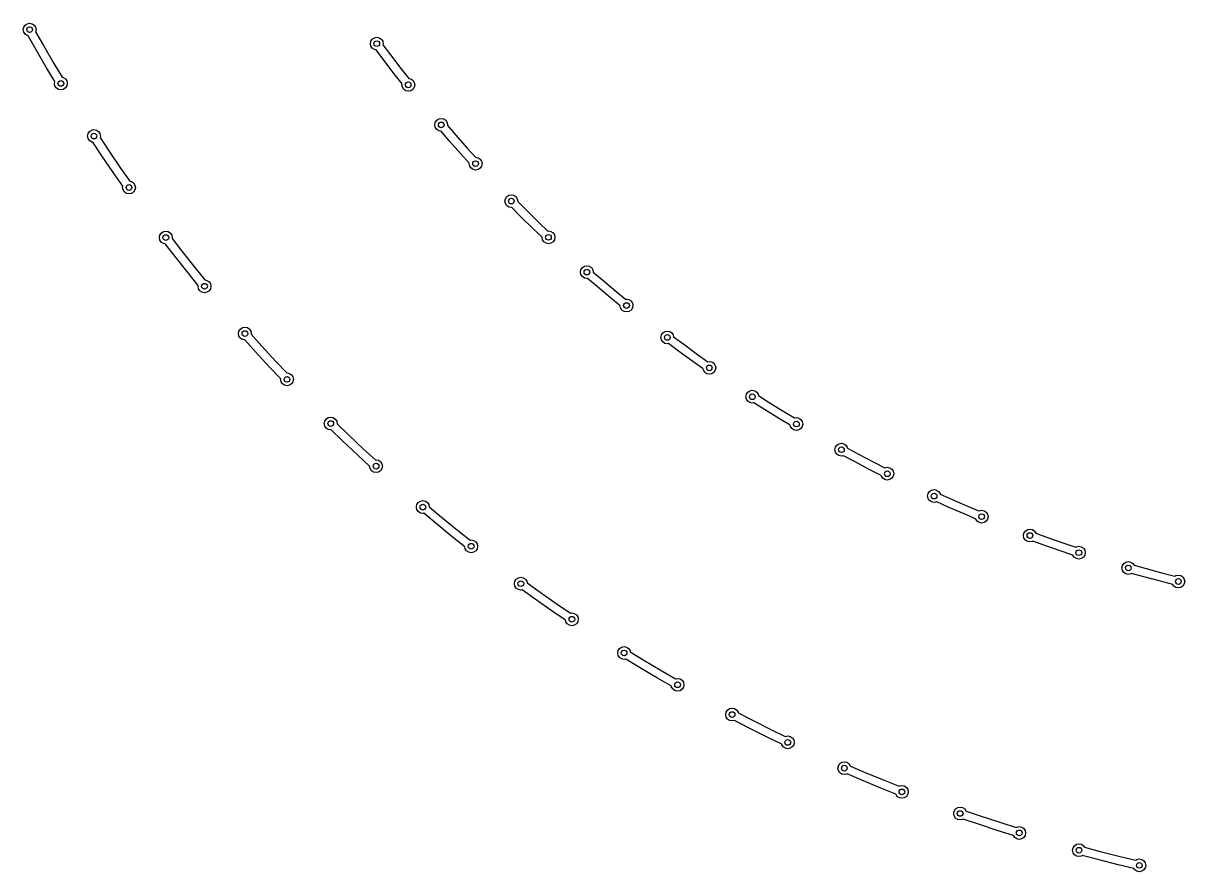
# Model space of a CAD drawing. Extents: x 97 to 313, y -170 to 213.
# Drawn here: x 120.48 to 161.22, y 73.66 to 103.42 of the extents above; entities that cross this region are included whole.
import ezdxf

# ---------------------------------------------------------------- set-up
doc = ezdxf.new("R2010")
doc.units = 0
doc.layers.add('BLACK', color=7, linetype='CONTINUOUS')

msp = doc.modelspace()

# ---------------------------------------------------------------- linework, layer by layer
at = {"layer": 'BLACK', "linetype": 'CONTINUOUS'}
for p, q in [((120.484, 103.199), (120.501, 103.285)), ((120.501, 103.113), (120.484, 103.199)), ((120.501, 103.285), (120.55, 103.358)), ((120.55, 103.04), (120.501, 103.113)), ((120.55, 103.358), (120.623, 103.407)), ((120.623, 103.407), (120.709, 103.424)), ((120.709, 103.424), (120.795, 103.407)), ((120.795, 103.407), (120.868, 103.358)), ((120.868, 103.358), (120.917, 103.285)), ((120.917, 103.285), (120.934, 103.199)), ((120.934, 103.199), (120.92, 103.128)), ((120.92, 103.128), (121.195, 102.64)), ((120.623, 102.991), (120.55, 103.04)), ((120.658, 102.984), (120.623, 102.991)), ((120.936, 102.492), (120.658, 102.984)), ((132.66, 102.707), (132.678, 102.793)), ((132.678, 102.621), (132.66, 102.707)), ((132.678, 102.793), (132.726, 102.866)), ((132.726, 102.866), (132.799, 102.915)), ((132.799, 102.915), (132.885, 102.932)), ((132.885, 102.932), (132.971, 102.915)), ((132.971, 102.915), (133.044, 102.866)), ((133.044, 102.866), (133.093, 102.793)), ((133.093, 102.793), (133.11, 102.707)), ((133.11, 102.707), (133.102, 102.666)), ((121.301, 101.861), (120.936, 102.492)), ((121.195, 102.64), (121.559, 102.013)), ((132.726, 102.548), (132.678, 102.621)), ((132.799, 102.499), (132.726, 102.548)), ((132.863, 102.487), (132.799, 102.499)), ((133.128, 102.131), (132.863, 102.487)), ((133.102, 102.666), (133.366, 102.311)), ((133.366, 102.311), (133.733, 101.831)), ((121.591, 101.375), (121.301, 101.861)), ((121.559, 102.013), (121.848, 101.528)), ((133.497, 101.648), (133.128, 102.131)), ((121.848, 101.528), (121.889, 101.52)), ((121.889, 101.52), (121.962, 101.471)), ((121.962, 101.471), (122.011, 101.398)), ((133.771, 101.298), (133.497, 101.648)), ((133.733, 101.831), (134.005, 101.485)), ((134.005, 101.485), (134.076, 101.471)), ((134.076, 101.471), (134.149, 101.422)), ((121.578, 101.312), (121.591, 101.375)), ((121.595, 101.226), (121.578, 101.312)), ((121.644, 101.153), (121.595, 101.226)), ((121.717, 101.104), (121.644, 101.153)), ((121.803, 101.087), (121.717, 101.104)), ((121.889, 101.104), (121.803, 101.087)), ((121.962, 101.153), (121.889, 101.104)), ((122.011, 101.226), (121.962, 101.153)), ((122.011, 101.398), (122.028, 101.312)), ((122.028, 101.312), (122.011, 101.226)), ((133.765, 101.263), (133.771, 101.298)), ((133.782, 101.177), (133.765, 101.263)), ((133.83, 101.104), (133.782, 101.177)), ((133.903, 101.055), (133.83, 101.104)), ((133.99, 101.038), (133.903, 101.055)), ((134.076, 101.055), (133.99, 101.038)), ((134.149, 101.104), (134.076, 101.055)), ((134.149, 101.422), (134.197, 101.349)), ((134.197, 101.177), (134.149, 101.104)), ((134.197, 101.349), (134.215, 101.263)), ((134.215, 101.263), (134.197, 101.177)), ((134.92, 99.86), (134.937, 99.9461)), ((134.937, 99.7739), (134.92, 99.86)), ((134.937, 99.9461), (134.986, 100.019)), ((134.986, 100.019), (135.059, 100.068)), ((135.059, 100.068), (135.145, 100.085)), ((135.145, 100.085), (135.231, 100.068)), ((135.231, 100.068), (135.304, 100.019)), ((135.304, 100.019), (135.353, 99.9461)), ((135.353, 99.9461), (135.37, 99.86)), ((135.37, 99.86), (135.365, 99.8339)), ((135.365, 99.8339), (135.653, 99.5002)), ((122.74, 99.4662), (122.757, 99.5523)), ((122.757, 99.3801), (122.74, 99.4662)), ((122.757, 99.5523), (122.806, 99.6253)), ((122.806, 99.6253), (122.879, 99.674)), ((122.879, 99.674), (122.965, 99.6912)), ((122.965, 99.6912), (123.051, 99.674)), ((123.051, 99.674), (123.124, 99.6253)), ((123.124, 99.6253), (123.173, 99.5523)), ((123.173, 99.5523), (123.19, 99.4662)), ((123.19, 99.4662), (123.179, 99.4125)), ((123.179, 99.4125), (123.49, 98.9439)), ((134.986, 99.7009), (134.937, 99.7739)), ((135.059, 99.6522), (134.986, 99.7009)), ((135.14, 99.6359), (135.059, 99.6522)), ((135.428, 99.3031), (135.14, 99.6359)), ((135.653, 99.5002), (136.054, 99.0481)), ((122.806, 99.3071), (122.757, 99.3801)), ((122.879, 99.2583), (122.806, 99.3071)), ((122.93, 99.2482), (122.879, 99.2583)), ((123.242, 98.7771), (122.93, 99.2482)), ((135.832, 98.8484), (135.428, 99.3031)), ((136.054, 99.0481), (136.349, 98.7242)), ((123.653, 98.1747), (123.242, 98.7771)), ((123.49, 98.9439), (123.899, 98.3445)), ((136.13, 98.5198), (135.832, 98.8484)), ((136.349, 98.7242), (136.351, 98.7247)), ((136.351, 98.7247), (136.437, 98.7075)), ((136.437, 98.7075), (136.51, 98.6588)), ((136.51, 98.6588), (136.559, 98.5858)), ((123.899, 98.3445), (124.222, 97.8826)), ((136.126, 98.4997), (136.13, 98.5198)), ((136.143, 98.4136), (136.126, 98.4997)), ((136.192, 98.3406), (136.143, 98.4136)), ((136.265, 98.2918), (136.192, 98.3406)), ((136.351, 98.2747), (136.265, 98.2918)), ((136.437, 98.2918), (136.351, 98.2747)), ((136.51, 98.3406), (136.437, 98.2918)), ((136.559, 98.4136), (136.51, 98.3406)), ((136.559, 98.5858), (136.576, 98.4997)), ((136.576, 98.4997), (136.559, 98.4136)), ((123.978, 97.71), (123.653, 98.1747)), ((124.222, 97.8826), (124.28, 97.8711)), ((124.28, 97.8711), (124.353, 97.8223)), ((124.353, 97.8223), (124.401, 97.7494)), ((123.969, 97.6632), (123.978, 97.71)), ((123.986, 97.5771), (123.969, 97.6632)), ((124.034, 97.5041), (123.986, 97.5771)), ((124.107, 97.4554), (124.034, 97.5041)), ((124.194, 97.4382), (124.107, 97.4554)), ((124.28, 97.4554), (124.194, 97.4382)), ((124.353, 97.5041), (124.28, 97.4554)), ((124.401, 97.5771), (124.353, 97.5041)), ((124.401, 97.7494), (124.419, 97.6632)), ((124.419, 97.6632), (124.401, 97.5771)), ((137.446, 97.3437), (137.519, 97.3924)), ((137.519, 97.3924), (137.605, 97.4096)), ((137.605, 97.4096), (137.691, 97.3924)), ((137.691, 97.3924), (137.764, 97.3437)), ((137.38, 97.1846), (137.397, 97.2707)), ((137.397, 97.0985), (137.38, 97.1846)), ((137.397, 97.2707), (137.446, 97.3437)), ((137.446, 97.0255), (137.397, 97.0985)), ((137.519, 96.9767), (137.446, 97.0255)), ((137.605, 96.9596), (137.519, 96.9767)), ((137.764, 97.3437), (137.813, 97.2707)), ((137.813, 97.2707), (137.83, 97.1846)), ((137.83, 97.1846), (137.828, 97.1729)), ((137.828, 97.1729), (138.139, 96.8626)), ((137.616, 96.9617), (137.605, 96.9596)), ((137.929, 96.6497), (137.616, 96.9617)), ((138.364, 96.2255), (137.929, 96.6497)), ((138.139, 96.8626), (138.571, 96.4409)), ((138.683, 95.9213), (138.364, 96.2255)), ((138.571, 96.4409), (138.89, 96.1371)), ((125.261, 95.9069), (125.278, 95.993)), ((125.278, 95.8208), (125.261, 95.9069)), ((125.278, 95.993), (125.327, 96.066)), ((125.327, 95.7478), (125.278, 95.8208)), ((125.327, 96.066), (125.4, 96.1148)), ((125.4, 95.699), (125.327, 95.7478)), ((125.4, 96.1148), (125.486, 96.1319)), ((125.486, 96.1319), (125.572, 96.1148)), ((125.572, 96.1148), (125.645, 96.066)), ((125.645, 96.066), (125.694, 95.993)), ((125.694, 95.993), (125.711, 95.9069)), ((125.711, 95.9069), (125.704, 95.8692)), ((125.704, 95.8692), (126.048, 95.4241)), ((138.682, 95.9154), (138.683, 95.9213)), ((138.699, 95.8293), (138.682, 95.9154)), ((138.748, 95.7563), (138.699, 95.8293)), ((138.821, 95.7075), (138.748, 95.7563)), ((138.89, 96.1371), (138.907, 96.1404)), ((138.907, 96.1404), (138.993, 96.1233)), ((138.993, 96.1233), (139.066, 96.0745)), ((139.066, 95.7563), (138.993, 95.7075)), ((139.066, 96.0745), (139.115, 96.0015)), ((139.115, 95.8293), (139.066, 95.7563)), ((139.115, 96.0015), (139.132, 95.9154)), ((139.132, 95.9154), (139.115, 95.8293)), ((125.468, 95.6856), (125.4, 95.699)), ((125.813, 95.2398), (125.468, 95.6856)), ((126.048, 95.4241), (126.499, 94.856)), ((138.907, 95.6904), (138.821, 95.7075)), ((138.993, 95.7075), (138.907, 95.6904)), ((126.266, 94.6688), (125.813, 95.2398)), ((126.624, 94.2292), (126.266, 94.6688)), ((126.499, 94.856), (126.853, 94.4209)), ((140.029, 94.6949), (140.046, 94.781)), ((140.046, 94.6088), (140.029, 94.6949)), ((140.046, 94.781), (140.095, 94.854)), ((140.095, 94.5358), (140.046, 94.6088)), ((140.095, 94.854), (140.168, 94.9028)), ((140.168, 94.487), (140.095, 94.5358)), ((140.168, 94.9028), (140.254, 94.9199)), ((140.254, 94.9199), (140.34, 94.9028)), ((140.34, 94.9028), (140.413, 94.854)), ((140.413, 94.854), (140.461, 94.781)), ((140.461, 94.781), (140.478, 94.6982)), ((140.478, 94.6982), (140.809, 94.4125)), ((126.617, 94.198), (126.624, 94.2292)), ((126.635, 94.1119), (126.617, 94.198)), ((126.683, 94.0389), (126.635, 94.1119)), ((126.853, 94.4209), (126.929, 94.4059)), ((126.929, 94.4059), (127.002, 94.3571)), ((127.002, 94.3571), (127.05, 94.2841)), ((127.05, 94.1119), (127.002, 94.0389)), ((127.05, 94.2841), (127.067, 94.198)), ((127.067, 94.198), (127.05, 94.1119)), ((140.254, 94.4699), (140.168, 94.487)), ((140.279, 94.4749), (140.254, 94.4699)), ((140.615, 94.185), (140.279, 94.4749)), ((141.08, 93.7934), (140.615, 94.185)), ((140.809, 94.4125), (141.271, 94.0234)), ((126.756, 93.9901), (126.683, 94.0389)), ((126.842, 93.973), (126.756, 93.9901)), ((126.929, 93.9901), (126.842, 93.973)), ((127.002, 94.0389), (126.929, 93.9901)), ((141.421, 93.5126), (141.08, 93.7934)), ((141.271, 94.0234), (141.613, 93.7424)), ((141.613, 93.7424), (141.644, 93.7487)), ((141.644, 93.7487), (141.73, 93.7316)), ((141.73, 93.7316), (141.803, 93.6828)), ((141.436, 93.4376), (141.421, 93.5126)), ((141.485, 93.3646), (141.436, 93.4376)), ((141.558, 93.3158), (141.485, 93.3646)), ((141.644, 93.2987), (141.558, 93.3158)), ((141.73, 93.3158), (141.644, 93.2987)), ((141.803, 93.3646), (141.73, 93.3158)), ((141.803, 93.6828), (141.852, 93.6098)), ((141.852, 93.4376), (141.803, 93.3646)), ((141.852, 93.6098), (141.869, 93.5237)), ((141.869, 93.5237), (141.852, 93.4376)), ((128.034, 92.5402), (128.051, 92.6263)), ((128.051, 92.4541), (128.034, 92.5402)), ((128.051, 92.6263), (128.1, 92.6993)), ((128.1, 92.6993), (128.173, 92.7481)), ((128.173, 92.7481), (128.259, 92.7652)), ((128.259, 92.7652), (128.345, 92.7481)), ((128.345, 92.7481), (128.418, 92.6993)), ((128.418, 92.6993), (128.467, 92.6263)), ((128.467, 92.6263), (128.484, 92.5402)), ((128.484, 92.5402), (128.48, 92.5175)), ((128.48, 92.5175), (128.855, 92.0995)), ((142.851, 92.4042), (142.868, 92.4903)), ((142.868, 92.4903), (142.917, 92.5633)), ((142.917, 92.5633), (142.99, 92.6121)), ((142.99, 92.6121), (143.076, 92.6292)), ((143.076, 92.6292), (143.162, 92.6121)), ((143.162, 92.6121), (143.235, 92.5633)), ((143.235, 92.5633), (143.284, 92.4903)), ((143.284, 92.4903), (143.296, 92.4259)), ((128.1, 92.3811), (128.051, 92.4541)), ((128.173, 92.3323), (128.1, 92.3811)), ((128.259, 92.3152), (128.173, 92.3323)), ((128.26, 92.3153), (128.259, 92.3152)), ((128.634, 91.8986), (128.26, 92.3153)), ((128.855, 92.0995), (129.346, 91.5657)), ((142.868, 92.3181), (142.851, 92.4042)), ((142.917, 92.2451), (142.868, 92.3181)), ((142.99, 92.1964), (142.917, 92.2451)), ((143.076, 92.1792), (142.99, 92.1964)), ((143.116, 92.1873), (143.076, 92.1792)), ((143.473, 91.9219), (143.116, 92.1873)), ((143.296, 92.4259), (143.65, 92.163)), ((143.65, 92.163), (144.139, 91.8084)), ((129.127, 91.362), (128.634, 91.8986)), ((143.965, 91.5652), (143.473, 91.9219)), ((144.139, 91.8084), (144.501, 91.5528)), ((129.514, 90.9509), (129.127, 91.362)), ((129.346, 91.5657), (129.73, 91.1581)), ((144.328, 91.3084), (143.965, 91.5652)), ((144.34, 91.251), (144.328, 91.3084)), ((144.501, 91.5528), (144.548, 91.5621)), ((144.548, 91.5621), (144.634, 91.545)), ((144.634, 91.545), (144.707, 91.4962)), ((144.707, 91.4962), (144.756, 91.4232)), ((144.756, 91.4232), (144.773, 91.3371)), ((144.773, 91.3371), (144.756, 91.251)), ((129.511, 90.9343), (129.514, 90.9509)), ((129.528, 90.8482), (129.511, 90.9343)), ((129.73, 91.1581), (129.736, 91.1593)), ((129.736, 91.1593), (129.822, 91.1422)), ((129.822, 91.1422), (129.895, 91.0934)), ((129.895, 91.0934), (129.944, 91.0204)), ((129.944, 91.0204), (129.961, 90.9343)), ((129.961, 90.9343), (129.944, 90.8482)), ((144.389, 91.178), (144.34, 91.251)), ((144.462, 91.1292), (144.389, 91.178)), ((144.548, 91.1121), (144.462, 91.1292)), ((144.634, 91.1292), (144.548, 91.1121)), ((144.707, 91.178), (144.634, 91.1292)), ((144.756, 91.251), (144.707, 91.178)), ((129.577, 90.7752), (129.528, 90.8482)), ((129.65, 90.7265), (129.577, 90.7752)), ((129.736, 90.7093), (129.65, 90.7265)), ((129.822, 90.7265), (129.736, 90.7093)), ((129.895, 90.7752), (129.822, 90.7265)), ((129.944, 90.8482), (129.895, 90.7752)), ((145.849, 90.4107), (145.898, 90.4837)), ((145.898, 90.4837), (145.971, 90.5325)), ((145.971, 90.5325), (146.057, 90.5496)), ((146.057, 90.5496), (146.143, 90.5325)), ((146.143, 90.5325), (146.216, 90.4837)), ((146.216, 90.4837), (146.265, 90.4107)), ((145.832, 90.3246), (145.849, 90.4107)), ((145.849, 90.2385), (145.832, 90.3246)), ((145.898, 90.1655), (145.849, 90.2385)), ((145.971, 90.1168), (145.898, 90.1655)), ((146.057, 90.0996), (145.971, 90.1168)), ((146.113, 90.1109), (146.057, 90.0996)), ((146.488, 89.8724), (146.113, 90.1109)), ((146.265, 90.4107), (146.274, 90.363)), ((146.274, 90.363), (146.647, 90.1257)), ((146.647, 90.1257), (147.161, 89.8076)), ((147.005, 89.5524), (146.488, 89.8724)), ((147.161, 89.8076), (147.539, 89.5796)), ((131.045, 89.3839), (131.062, 89.47)), ((131.062, 89.2978), (131.045, 89.3839)), ((131.062, 89.47), (131.111, 89.543)), ((131.111, 89.2248), (131.062, 89.2978)), ((131.111, 89.543), (131.184, 89.5917)), ((131.184, 89.176), (131.111, 89.2248)), ((131.184, 89.5917), (131.27, 89.6089)), ((131.27, 89.6089), (131.356, 89.5917)), ((131.356, 89.5917), (131.429, 89.543)), ((131.429, 89.543), (131.478, 89.47)), ((131.478, 89.47), (131.495, 89.3839)), ((131.495, 89.3839), (131.493, 89.3755)), ((131.493, 89.3755), (131.896, 88.9876)), ((147.386, 89.3224), (147.005, 89.5524)), ((147.395, 89.2812), (147.386, 89.3224)), ((147.443, 89.2082), (147.395, 89.2812)), ((147.539, 89.5796), (147.602, 89.5923)), ((147.602, 89.5923), (147.689, 89.5751)), ((147.689, 89.5751), (147.762, 89.5264)), ((147.762, 89.5264), (147.81, 89.4534)), ((147.81, 89.2812), (147.762, 89.2082)), ((147.81, 89.4534), (147.827, 89.3673)), ((147.827, 89.3673), (147.81, 89.2812)), ((131.27, 89.1589), (131.184, 89.176)), ((131.284, 89.1617), (131.27, 89.1589)), ((131.69, 88.7711), (131.284, 89.1617)), ((131.896, 88.9876), (132.424, 88.4908)), ((147.516, 89.1594), (147.443, 89.2082)), ((147.602, 89.1423), (147.516, 89.1594)), ((147.689, 89.1594), (147.602, 89.1423)), ((147.762, 89.2082), (147.689, 89.1594)), ((132.221, 88.2718), (131.69, 88.7711)), ((132.424, 88.4908), (132.839, 88.1104)), ((148.956, 88.4671), (148.973, 88.5532)), ((148.973, 88.381), (148.956, 88.4671)), ((148.973, 88.5532), (149.022, 88.6262)), ((149.022, 88.6262), (149.095, 88.675)), ((149.095, 88.675), (149.181, 88.6921)), ((149.181, 88.6921), (149.267, 88.675)), ((149.267, 88.675), (149.34, 88.6262)), ((149.34, 88.6262), (149.389, 88.5532)), ((149.389, 88.5532), (149.395, 88.521)), ((149.395, 88.521), (149.784, 88.3116)), ((132.635, 87.8919), (132.221, 88.2718)), ((132.839, 88.1104), (132.859, 88.1145)), ((132.859, 88.1145), (132.945, 88.0974)), ((132.945, 88.0974), (133.018, 88.0486)), ((133.018, 88.0486), (133.067, 87.9756)), ((149.022, 88.308), (148.973, 88.381)), ((149.095, 88.2592), (149.022, 88.308)), ((149.181, 88.2421), (149.095, 88.2592)), ((149.255, 88.2568), (149.181, 88.2421)), ((149.644, 88.0474), (149.255, 88.2568)), ((150.183, 87.7657), (149.644, 88.0474)), ((149.784, 88.3116), (150.32, 88.0316)), ((150.32, 88.0316), (150.71, 87.8333)), ((132.634, 87.8895), (132.635, 87.8919)), ((132.651, 87.8034), (132.634, 87.8895)), ((132.7, 87.7304), (132.651, 87.8034)), ((132.773, 87.6816), (132.7, 87.7304)), ((132.859, 87.6645), (132.773, 87.6816)), ((132.945, 87.6816), (132.859, 87.6645)), ((133.018, 87.7304), (132.945, 87.6816)), ((133.067, 87.8034), (133.018, 87.7304)), ((133.067, 87.9756), (133.084, 87.8895)), ((133.084, 87.8895), (133.067, 87.8034)), ((150.579, 87.5645), (150.183, 87.7657)), ((150.71, 87.8333), (150.792, 87.8495)), ((150.792, 87.8495), (150.878, 87.8324)), ((150.878, 87.8324), (150.951, 87.7836)), ((150.951, 87.7836), (151, 87.7106)), ((151, 87.7106), (151.017, 87.6245)), ((151.017, 87.6245), (151, 87.5384)), ((150.584, 87.5384), (150.579, 87.5645)), ((150.633, 87.4654), (150.584, 87.5384)), ((150.706, 87.4167), (150.633, 87.4654)), ((150.792, 87.3995), (150.706, 87.4167)), ((150.878, 87.4167), (150.792, 87.3995)), ((150.951, 87.4654), (150.878, 87.4167)), ((151, 87.5384), (150.951, 87.4654)), ((152.207, 86.8414), (152.224, 86.9275)), ((152.224, 86.7553), (152.207, 86.8414)), ((152.224, 86.9275), (152.273, 87.0005)), ((152.273, 87.0005), (152.346, 87.0493)), ((152.346, 87.0493), (152.432, 87.0664)), ((152.432, 87.0664), (152.518, 87.0493)), ((152.518, 87.0493), (152.591, 87.0005)), ((152.591, 87.0005), (152.64, 86.9275)), ((152.64, 86.9275), (152.643, 86.9101)), ((152.643, 86.9101), (153.045, 86.7301)), ((134.276, 86.4545), (134.294, 86.5406)), ((134.294, 86.3684), (134.276, 86.4545)), ((134.294, 86.5406), (134.342, 86.6136)), ((134.342, 86.6136), (134.415, 86.6624)), ((134.415, 86.6624), (134.501, 86.6795)), ((134.501, 86.6795), (134.588, 86.6624)), ((134.588, 86.6624), (134.661, 86.6136)), ((134.661, 86.6136), (134.709, 86.5406)), ((134.709, 86.5406), (134.725, 86.4623)), ((134.725, 86.4623), (135.155, 86.1048)), ((152.273, 86.6823), (152.224, 86.7553)), ((152.346, 86.6336), (152.273, 86.6823)), ((152.432, 86.6164), (152.346, 86.6336)), ((152.518, 86.6336), (152.432, 86.6164)), ((152.523, 86.6365), (152.518, 86.6336)), ((152.924, 86.4565), (152.523, 86.6365)), ((153.482, 86.2147), (152.924, 86.4565)), ((153.045, 86.7301), (153.599, 86.4898)), ((153.599, 86.4898), (154.005, 86.3198)), ((134.342, 86.2954), (134.294, 86.3684)), ((134.415, 86.2467), (134.342, 86.2954)), ((134.501, 86.2295), (134.415, 86.2467)), ((134.53, 86.2353), (134.501, 86.2295)), ((134.965, 85.8739), (134.53, 86.2353)), ((135.155, 86.1048), (135.718, 85.6477)), ((153.89, 86.0436), (153.482, 86.2147)), ((153.892, 86.032), (153.89, 86.0436)), ((153.941, 85.959), (153.892, 86.032)), ((154.005, 86.3198), (154.014, 86.326)), ((154.014, 86.326), (154.1, 86.3431)), ((154.1, 86.3431), (154.186, 86.326)), ((154.186, 86.326), (154.259, 86.2772)), ((154.259, 86.2772), (154.308, 86.2042)), ((154.308, 86.032), (154.259, 85.959)), ((154.308, 86.2042), (154.325, 86.1181)), ((154.325, 86.1181), (154.308, 86.032)), ((135.531, 85.4145), (134.965, 85.8739)), ((135.718, 85.6477), (136.16, 85.2976)), ((154.014, 85.9103), (153.941, 85.959)), ((154.1, 85.8931), (154.014, 85.9103)), ((154.186, 85.9103), (154.1, 85.8931)), ((154.259, 85.959), (154.186, 85.9103)), ((155.585, 85.5423), (155.634, 85.6153)), ((155.634, 85.6153), (155.707, 85.6641)), ((155.707, 85.6641), (155.793, 85.6812)), ((155.793, 85.6812), (155.879, 85.6641)), ((155.879, 85.6641), (155.952, 85.6153)), ((155.952, 85.6153), (156.001, 85.5423)), ((135.973, 85.064), (135.531, 85.4145)), ((136.16, 85.2976), (136.195, 85.3046)), ((136.195, 85.3046), (136.281, 85.2875)), ((136.281, 85.2875), (136.354, 85.2387)), ((136.354, 85.2387), (136.403, 85.1657)), ((136.403, 85.1657), (136.42, 85.0796)), ((155.568, 85.4562), (155.585, 85.5423)), ((155.585, 85.3701), (155.568, 85.4562)), ((155.634, 85.2971), (155.585, 85.3701)), ((155.707, 85.2484), (155.634, 85.2971)), ((155.793, 85.2312), (155.707, 85.2484)), ((155.879, 85.2484), (155.793, 85.2312)), ((155.895, 85.2594), (155.879, 85.2484)), ((156.312, 85.1081), (155.895, 85.2594)), ((156.001, 85.5423), (156.001, 85.5391)), ((156.001, 85.5391), (156.412, 85.3898)), ((156.412, 85.3898), (156.982, 85.1903)), ((156.982, 85.1903), (157.401, 85.0495)), ((135.987, 84.9935), (135.973, 85.064)), ((136.036, 84.9205), (135.987, 84.9935)), ((136.109, 84.8718), (136.036, 84.9205)), ((136.195, 84.8546), (136.109, 84.8718)), ((136.281, 84.8718), (136.195, 84.8546)), ((136.354, 84.9205), (136.281, 84.8718)), ((136.403, 84.9935), (136.354, 84.9205)), ((136.42, 85.0796), (136.403, 84.9935)), ((156.885, 84.9074), (156.312, 85.1081)), ((157.303, 84.767), (156.885, 84.9074)), ((157.35, 84.6969), (157.303, 84.767)), ((157.401, 85.0495), (157.423, 85.0639)), ((157.423, 85.0639), (157.509, 85.081)), ((157.509, 85.081), (157.595, 85.0639)), ((157.595, 85.0639), (157.668, 85.0151)), ((157.668, 85.0151), (157.717, 84.9421)), ((157.717, 84.7699), (157.668, 84.6969)), ((157.717, 84.9421), (157.734, 84.856)), ((157.734, 84.856), (157.717, 84.7699)), ((157.423, 84.6482), (157.35, 84.6969)), ((157.509, 84.631), (157.423, 84.6482)), ((157.595, 84.6482), (157.509, 84.631)), ((157.668, 84.6969), (157.595, 84.6482)), ((159.02, 84.3188), (159.037, 84.405)), ((159.037, 84.405), (159.086, 84.4779)), ((159.086, 84.4779), (159.159, 84.5267)), ((159.159, 84.5267), (159.245, 84.5438)), ((159.245, 84.5438), (159.331, 84.5267)), ((159.331, 84.5267), (159.404, 84.4779)), ((159.404, 84.4779), (159.445, 84.4173)), ((159.445, 84.4173), (159.867, 84.2976)), ((137.73, 83.8539), (137.778, 83.9269)), ((137.778, 83.9269), (137.851, 83.9756)), ((137.851, 83.9756), (137.937, 83.9928)), ((137.937, 83.9928), (138.023, 83.9756)), ((138.023, 83.9756), (138.096, 83.9269)), ((138.096, 83.9269), (138.145, 83.8539)), ((159.037, 84.2327), (159.02, 84.3188)), ((159.086, 84.1598), (159.037, 84.2327)), ((159.159, 84.111), (159.086, 84.1598)), ((159.245, 84.0938), (159.159, 84.111)), ((159.331, 84.111), (159.245, 84.0938)), ((159.36, 84.1304), (159.331, 84.111)), ((159.788, 84.0093), (159.36, 84.1304)), ((160.374, 83.8509), (159.788, 84.0093)), ((159.867, 84.2976), (160.451, 84.1401)), ((160.451, 84.1401), (160.88, 84.0298)), ((160.88, 84.0298), (160.914, 84.0528)), ((160.914, 84.0528), (161, 84.0699)), ((161, 84.0699), (161.086, 84.0528)), ((161.086, 84.0528), (161.159, 84.004)), ((161.159, 84.004), (161.208, 83.931)), ((161.208, 83.931), (161.225, 83.8449)), ((137.712, 83.7678), (137.73, 83.8539)), ((137.73, 83.6816), (137.712, 83.7678)), ((137.778, 83.6087), (137.73, 83.6816)), ((137.851, 83.5599), (137.778, 83.6087)), ((137.937, 83.5428), (137.851, 83.5599)), ((137.982, 83.5516), (137.937, 83.5428)), ((138.442, 83.2223), (137.982, 83.5516)), ((138.145, 83.8539), (138.157, 83.7935)), ((138.157, 83.7935), (138.614, 83.4664)), ((160.805, 83.7403), (160.374, 83.8509)), ((160.841, 83.6858), (160.805, 83.7403)), ((160.914, 83.637), (160.841, 83.6858)), ((161, 83.6199), (160.914, 83.637)), ((161.086, 83.637), (161, 83.6199)), ((161.159, 83.6858), (161.086, 83.637)), ((161.208, 83.7588), (161.159, 83.6858)), ((161.225, 83.8449), (161.208, 83.7588)), ((139.04, 82.8053), (138.442, 83.2223)), ((138.614, 83.4664), (139.209, 83.0514)), ((139.508, 82.4866), (139.04, 82.8053)), ((139.209, 83.0514), (139.676, 82.7344)), ((139.676, 82.7344), (139.727, 82.7445)), ((139.727, 82.7445), (139.813, 82.7274)), ((139.813, 82.7274), (139.886, 82.6786)), ((139.519, 82.4334), (139.508, 82.4866)), ((139.568, 82.3604), (139.519, 82.4334)), ((139.641, 82.3117), (139.568, 82.3604)), ((139.727, 82.2945), (139.641, 82.3117)), ((139.813, 82.3117), (139.727, 82.2945)), ((139.886, 82.3604), (139.813, 82.3117)), ((139.886, 82.6786), (139.935, 82.6056)), ((139.935, 82.4334), (139.886, 82.3604)), ((139.935, 82.6056), (139.952, 82.5195)), ((139.952, 82.5195), (139.935, 82.4334)), ((141.352, 81.4238), (141.4, 81.4968)), ((141.4, 81.4968), (141.473, 81.5455)), ((141.473, 81.5455), (141.559, 81.5627)), ((141.559, 81.5627), (141.646, 81.5455)), ((141.646, 81.5455), (141.719, 81.4968)), ((141.719, 81.4968), (141.767, 81.4238)), ((141.334, 81.3377), (141.352, 81.4238)), ((141.352, 81.2516), (141.334, 81.3377)), ((141.4, 81.1786), (141.352, 81.2516)), ((141.473, 81.1298), (141.4, 81.1786)), ((141.559, 81.1127), (141.473, 81.1298)), ((141.62, 81.1248), (141.559, 81.1127)), ((142.102, 80.8303), (141.62, 81.1248)), ((141.767, 81.4238), (141.776, 81.3798)), ((141.776, 81.3798), (142.256, 81.0863)), ((142.256, 81.0863), (142.88, 80.7156)), ((142.729, 80.4578), (142.102, 80.8303)), ((142.88, 80.7156), (143.367, 80.4342)), ((143.219, 80.174), (142.729, 80.4578)), ((143.367, 80.4342), (143.435, 80.4477)), ((143.435, 80.4477), (143.521, 80.4306)), ((143.521, 80.4306), (143.594, 80.3818)), ((143.594, 80.3818), (143.643, 80.3088)), ((143.643, 80.3088), (143.66, 80.2227)), ((143.227, 80.1366), (143.219, 80.174)), ((143.276, 80.0636), (143.227, 80.1366)), ((143.349, 80.0149), (143.276, 80.0636)), ((143.435, 79.9977), (143.349, 80.0149)), ((143.521, 80.0149), (143.435, 79.9977)), ((143.594, 80.0636), (143.521, 80.0149)), ((143.643, 80.1366), (143.594, 80.0636)), ((143.66, 80.2227), (143.643, 80.1366)), ((145.124, 79.1772), (145.141, 79.2633)), ((145.141, 79.0911), (145.124, 79.1772)), ((145.141, 79.2633), (145.189, 79.3363)), ((145.189, 79.0181), (145.141, 79.0911)), ((145.189, 79.3363), (145.262, 79.385)), ((145.262, 79.385), (145.349, 79.4022)), ((145.349, 79.4022), (145.435, 79.385)), ((145.435, 79.385), (145.508, 79.3363)), ((145.508, 79.3363), (145.556, 79.2633)), ((145.556, 79.2633), (145.562, 79.2346)), ((145.562, 79.2346), (146.062, 78.9771)), ((145.262, 78.9693), (145.189, 79.0181)), ((145.349, 78.9522), (145.262, 78.9693)), ((145.427, 78.9678), (145.349, 78.9522)), ((145.927, 78.7106), (145.427, 78.9678)), ((146.579, 78.3845), (145.927, 78.7106)), ((146.062, 78.9771), (146.711, 78.6527)), ((146.711, 78.6527), (147.213, 78.4089)), ((147.088, 78.1377), (146.579, 78.3845)), ((147.213, 78.4089), (147.214, 78.4093)), ((147.214, 78.4093), (147.3, 78.4264)), ((147.3, 78.4264), (147.386, 78.4093)), ((147.386, 78.4093), (147.459, 78.3605)), ((147.459, 78.3605), (147.508, 78.2875)), ((147.508, 78.2875), (147.525, 78.2014)), ((147.092, 78.1153), (147.088, 78.1377)), ((147.141, 78.0423), (147.092, 78.1153)), ((147.214, 77.9935), (147.141, 78.0423)), ((147.3, 77.9764), (147.214, 77.9935)), ((147.386, 77.9935), (147.3, 77.9764)), ((147.459, 78.0423), (147.386, 77.9935)), ((147.508, 78.1153), (147.459, 78.0423)), ((147.525, 78.2014), (147.508, 78.1153)), ((149.077, 77.3837), (149.125, 77.4567)), ((149.125, 77.4567), (149.198, 77.5055)), ((149.198, 77.5055), (149.285, 77.5226)), ((149.285, 77.5226), (149.371, 77.5055)), ((149.371, 77.5055), (149.444, 77.4567)), ((149.444, 77.4567), (149.492, 77.3837)), ((149.06, 77.2976), (149.077, 77.3837)), ((149.077, 77.2115), (149.06, 77.2976)), ((149.125, 77.1385), (149.077, 77.2115)), ((149.198, 77.0897), (149.125, 77.1385)), ((149.285, 77.0726), (149.198, 77.0897)), ((149.371, 77.0897), (149.285, 77.0726)), ((149.378, 77.0947), (149.371, 77.0897)), ((149.895, 76.8742), (149.378, 77.0947)), ((149.492, 77.3837), (149.495, 77.3696)), ((149.495, 77.3696), (150.011, 77.1499)), ((150.011, 77.1499), (150.681, 76.8735)), ((150.569, 76.5964), (149.895, 76.8742)), ((151.092, 76.3881), (150.569, 76.5964)), ((150.681, 76.8735), (151.203, 76.6657)), ((151.203, 76.6657), (151.216, 76.6741)), ((151.216, 76.6741), (151.302, 76.6912)), ((151.302, 76.6912), (151.388, 76.6741)), ((151.388, 76.6741), (151.461, 76.6253)), ((151.461, 76.6253), (151.51, 76.5523)), ((151.094, 76.3801), (151.092, 76.3881)), ((151.143, 76.3071), (151.094, 76.3801)), ((151.216, 76.2583), (151.143, 76.3071)), ((151.302, 76.2412), (151.216, 76.2583)), ((151.388, 76.2583), (151.302, 76.2412)), ((151.461, 76.3071), (151.388, 76.2583)), ((151.51, 76.3801), (151.461, 76.3071)), ((151.51, 76.5523), (151.527, 76.4662)), ((151.527, 76.4662), (151.51, 76.3801)), ((153.122, 75.709), (153.139, 75.7951)), ((153.139, 75.7951), (153.188, 75.8681)), ((153.188, 75.8681), (153.261, 75.9169)), ((153.261, 75.9169), (153.347, 75.934)), ((153.347, 75.934), (153.433, 75.9169)), ((153.433, 75.9169), (153.506, 75.8681)), ((153.506, 75.8681), (153.555, 75.7951)), ((153.555, 75.7951), (154.082, 75.6144)), ((153.139, 75.6229), (153.122, 75.709)), ((153.188, 75.5499), (153.139, 75.6229)), ((153.261, 75.5011), (153.188, 75.5499)), ((153.347, 75.484), (153.261, 75.5011)), ((153.433, 75.5011), (153.347, 75.484)), ((153.452, 75.5142), (153.433, 75.5011)), ((153.986, 75.3311), (153.452, 75.5142)), ((154.082, 75.6144), (154.77, 75.3874)), ((154.77, 75.3874), (155.308, 75.2175)), ((154.679, 75.103), (153.986, 75.3311)), ((155.216, 74.9332), (154.679, 75.103)), ((155.308, 75.2175), (155.333, 75.2342)), ((155.333, 75.2342), (155.419, 75.2513)), ((155.419, 75.2513), (155.505, 75.2342)), ((155.505, 75.2342), (155.578, 75.1854)), ((155.578, 75.1854), (155.627, 75.1124)), ((155.627, 75.1124), (155.644, 75.0263)), ((155.644, 75.0263), (155.627, 74.9402)), ((155.26, 74.8672), (155.216, 74.9332)), ((155.333, 74.8184), (155.26, 74.8672)), ((155.419, 74.8013), (155.333, 74.8184)), ((155.505, 74.8184), (155.419, 74.8013)), ((155.578, 74.8672), (155.505, 74.8184)), ((155.627, 74.9402), (155.578, 74.8672)), ((157.306, 74.5058), (157.354, 74.5787)), ((157.354, 74.5787), (157.427, 74.6275)), ((157.427, 74.6275), (157.514, 74.6446)), ((157.514, 74.6446), (157.6, 74.6275)), ((157.6, 74.6275), (157.673, 74.5787)), ((157.673, 74.5787), (157.711, 74.5217)), ((157.289, 74.4196), (157.306, 74.5058)), ((157.306, 74.3335), (157.289, 74.4196)), ((157.354, 74.2606), (157.306, 74.3335)), ((157.427, 74.2118), (157.354, 74.2606)), ((157.514, 74.1946), (157.427, 74.2118)), ((157.6, 74.2118), (157.514, 74.1946)), ((157.632, 74.2333), (157.6, 74.2118)), ((158.179, 74.0892), (157.632, 74.2333)), ((157.711, 74.5217), (158.253, 74.3787)), ((158.253, 74.3787), (158.957, 74.2024)), ((158.957, 74.2024), (159.506, 74.0718)), ((158.886, 73.912), (158.179, 74.0892)), ((159.437, 73.781), (158.886, 73.912)), ((159.471, 73.7302), (159.437, 73.781)), ((159.506, 74.0718), (159.544, 74.0972)), ((159.544, 74.0972), (159.63, 74.1143)), ((159.63, 74.1143), (159.716, 74.0972)), ((159.716, 74.0972), (159.789, 74.0484)), ((159.789, 74.0484), (159.838, 73.9754)), ((159.838, 73.8032), (159.789, 73.7302)), ((159.838, 73.9754), (159.855, 73.8893)), ((159.855, 73.8893), (159.838, 73.8032)), ((159.544, 73.6814), (159.471, 73.7302)), ((159.63, 73.6643), (159.544, 73.6814)), ((159.716, 73.6814), (159.63, 73.6643)), ((159.789, 73.7302), (159.716, 73.6814))]:
    msp.add_line(p, q, dxfattribs=at)
at = {"layer": 'BLACK'}
for centre in [(120.709, 103.199), (132.885, 102.707), (121.803, 101.312), (133.99, 101.263), (135.145, 99.86), (122.965, 99.4662), (136.351, 98.4997), (124.194, 97.6632), (137.605, 97.1846), (125.486, 95.9069), (138.907, 95.9154), (140.254, 94.6949), (126.842, 94.198), (141.644, 93.5237), (128.259, 92.5402), (143.076, 92.4042), (144.548, 91.3371), (129.736, 90.9343), (146.057, 90.3246), (131.27, 89.3839), (147.602, 89.3673), (149.181, 88.4671), (132.859, 87.8895), (150.792, 87.6245), (152.432, 86.8414), (134.501, 86.4545), (154.1, 86.1181), (155.793, 85.4562), (136.195, 85.0796), (157.509, 84.856), (159.245, 84.3188), (161, 83.8449), (137.937, 83.7678), (139.727, 82.5195), (141.559, 81.3377), (143.435, 80.2227), (145.349, 79.1772), (147.3, 78.2014), (149.285, 77.2976), (151.302, 76.4662), (153.347, 75.709), (155.419, 75.0263), (157.514, 74.4196), (159.63, 73.8893)]:
    msp.add_circle(centre, 0.1, dxfattribs=at)

doc.saveas('drawing.dxf')
